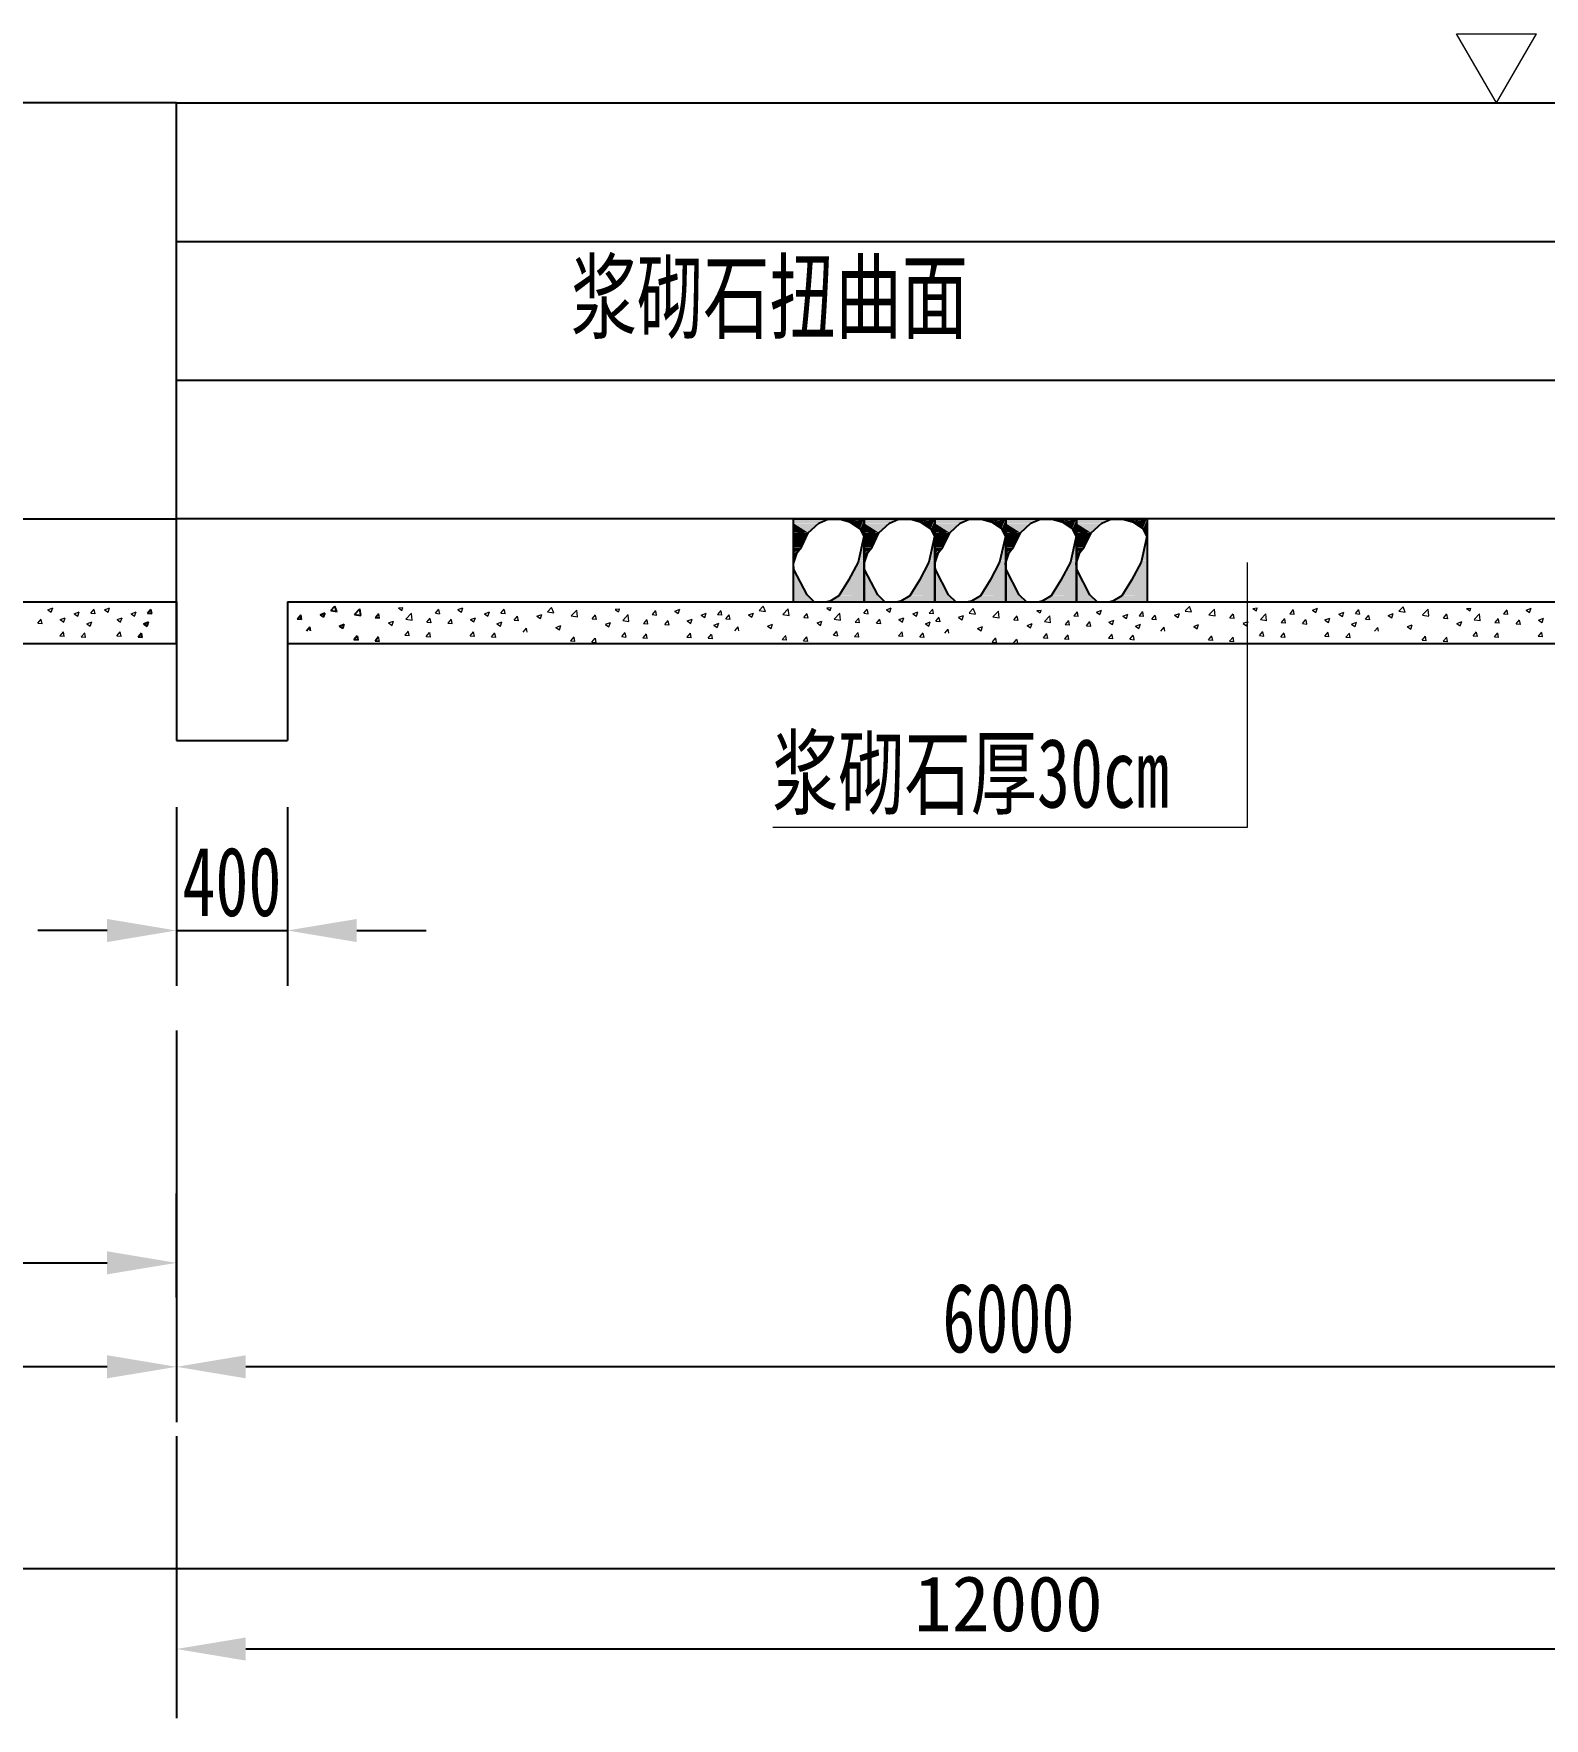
# Model space of a CAD drawing. Header units: millimetres. Extents: x 88 to 508, y 77 to 374.
# Drawn here: x 211.2 to 265.6, y 260.6 to 321.4 of the extents above; entities that cross this region are included whole.
import ezdxf

# ---------------------------------------------------------------- set-up
doc = ezdxf.new("R2010")
doc.units = ezdxf.units.MM
doc.header["$LTSCALE"] = 35
doc.header["$PDMODE"] = 2
doc.header["$PDSIZE"] = 5
for name, color, linetype in [('SG001轮廓', 2, 'Continuous'), ('SG002辅助', 7, 'Continuous'), ('SG004标注', 9, 'Continuous'), ('SG006填充', 4, 'Continuous')]:
    doc.layers.add(name, color=color, linetype=linetype)
doc.styles.add('GB', font='SIMFANG.TTF', dxfattribs={"width": 0.7})
doc.styles.get("Standard").update_dxf_attribs({"font": 'SIMFANG.TTF'})
doc.dimstyles.new('200', dxfattribs={"dimscale": 0, "dimtxt": 3, "dimasz": 2, "dimexe": 2, "dimexo": 0, "dimgap": 1, "dimtad": 1, "dimdec": 0, "dimlfac": 200, "dimdsep": 46, "dimtxsty": 'GB', "dimblk1": 'ARCHTICK', "dimblk2": 'ARCHTICK', "dimsah": 1, "dimcen": 2.5, "dimdle": 1.5, "dimclrd": 3, "dimclre": 3, "dimclrt": 7, "dimadec": 0, "dimazin": 0, "dimtfac": 1, "dimtdec": 4, "dimtmove": 1, "dimatfit": 3, "dimldrblk": 'ARCHTICK', "dimfxl": 1, "dimtolj": 1, "dimtzin": 0, "dimarcsym": 0})
doc.dimstyles.new('标注', dxfattribs={"dimtxt": 2, "dimasz": 2.5, "dimexe": 2.5, "dimexo": 2.5, "dimtad": 1, "dimdec": 0, "dimlfac": 200, "dimtxsty": 'Standard', "dimcen": 2.5, "dimclrd": 256, "dimclre": 256, "dimclrt": 256, "dimadec": 0, "dimazin": 0, "dimtfac": 1, "dimtdec": 0, "dimtmove": 0, "dimatfit": 3, "dimfxl": 1, "dimlwd": -1, "dimlwe": -1, "dimarcsym": 0})

# ---------------------------------------------------------------- blocks, each defined once
blk = doc.blocks.new('*D17')
at = {"layer": 'Defpoints', "color": 0, "transparency": 16777216}
for p in [(216.32, 285.434), (276.32, 285.434), (216.32, 273.298)]:
    blk.add_point(p, dxfattribs=at)
at = {"layer": 'SG002辅助', "color": 9, "lineweight": -2, "transparency": 16777216}
for p, q in [((216.32, 285.434), (216.32, 271.298)), ((276.32, 285.434), (276.32, 271.298)), ((273.82, 273.298), (218.82, 273.298))]:
    blk.add_line(p, q, dxfattribs=at)
at = {"layer": 'SG002辅助', "color": 9, "transparency": 16777216}
for points in [[(218.82, 273.715), (218.82, 272.882), (216.32, 273.298)], [(273.82, 273.715), (273.82, 272.882), (276.32, 273.298)]]:
    blk.add_solid(points, dxfattribs=at)
at = {"layer": 'SG002辅助', "color": 3, "lineweight": 13, "transparency": 16777216, "insert": (246.32, 275.048), "char_height": 2.5, "attachment_point": 5, "style": 'GB'}
blk.add_mtext('\\A1;6000', dxfattribs=at)
blk = doc.blocks.new('_ARCHTICK')
at = {"color": 0, "linetype": 'ByBlock', "const_width": 0.15}
blk.add_lwpolyline([(-0.5, -0.5), (0.5, 0.5)], dxfattribs=at)
blk = doc.blocks.new('*D44')
at = {"layer": 'Defpoints', "color": 0, "transparency": 16777216}
for p in [(176.32, 285.434), (216.32, 285.434), (176.32, 273.298)]:
    blk.add_point(p, dxfattribs=at)
at = {"layer": 'SG002辅助', "color": 9, "lineweight": -2, "transparency": 16777216}
for p, q in [((176.32, 285.434), (176.32, 271.298)), ((216.32, 285.434), (216.32, 271.298)), ((213.82, 273.298), (178.82, 273.298))]:
    blk.add_line(p, q, dxfattribs=at)
at = {"layer": 'SG002辅助', "color": 9, "transparency": 16777216}
for points in [[(178.82, 273.715), (178.82, 272.882), (176.32, 273.298)], [(213.82, 273.715), (213.82, 272.882), (216.32, 273.298)]]:
    blk.add_solid(points, dxfattribs=at)
at = {"layer": 'SG002辅助', "color": 3, "lineweight": 13, "transparency": 16777216, "insert": (196.32, 275.048), "char_height": 2.5, "attachment_point": 5, "style": 'GB'}
blk.add_mtext('\\A1;4000', dxfattribs=at)
blk = doc.blocks.new('*D45')
at = {"layer": 'Defpoints', "color": 0, "transparency": 16777216}
for p in [(176.32, 285.434), (456.32, 285.434), (456.32, 266.023)]:
    blk.add_point(p, dxfattribs=at)
at = {"layer": 'SG002辅助', "color": 9, "lineweight": -2, "transparency": 16777216}
for p, q in [((176.32, 285.434), (176.32, 264.023)), ((456.32, 285.434), (456.32, 264.023)), ((178.82, 266.023), (453.82, 266.023))]:
    blk.add_line(p, q, dxfattribs=at)
at = {"layer": 'SG002辅助', "color": 9, "transparency": 16777216}
for points in [[(178.82, 266.44), (178.82, 265.607), (176.32, 266.023)], [(453.82, 266.44), (453.82, 265.607), (456.32, 266.023)]]:
    blk.add_solid(points, dxfattribs=at)
at = {"layer": 'SG002辅助', "color": 3, "lineweight": 13, "transparency": 16777216, "insert": (316.32, 267.773), "char_height": 2.5, "attachment_point": 5, "style": 'GB'}
blk.add_mtext('\\A1;28000', dxfattribs=at)
blk = doc.blocks.new('*D58')
at = {"layer": 'Defpoints', "color": 0, "transparency": 16777216}
for p in [(216.32, 293.484), (220.32, 293.484), (220.32, 289.037)]:
    blk.add_point(p, dxfattribs=at)
at = {"layer": 'SG002辅助', "color": 9, "lineweight": -2, "transparency": 16777216}
for p, q in [((216.32, 293.484), (216.32, 287.037)), ((220.32, 293.484), (220.32, 287.037)), ((213.82, 289.037), (211.32, 289.037)), ((216.32, 289.037), (220.32, 289.037)), ((222.82, 289.037), (225.32, 289.037))]:
    blk.add_line(p, q, dxfattribs=at)
at = {"layer": 'SG002辅助', "color": 9, "transparency": 16777216}
for points in [[(213.82, 289.453), (213.82, 288.62), (216.32, 289.037)], [(222.82, 289.453), (222.82, 288.62), (220.32, 289.037)]]:
    blk.add_solid(points, dxfattribs=at)
at = {"layer": 'SG002辅助', "color": 3, "lineweight": 13, "transparency": 16777216, "insert": (218.32, 290.787), "char_height": 2.5, "attachment_point": 5, "style": 'GB'}
blk.add_mtext('\\A1;400', dxfattribs=at)
blk = doc.blocks.new('st1')
at = {"color": 12}
for points in [[(5.05, -20.01), (3.24, -18.29), (0.08, -12.16), (-0.05, -10.76), (0.84, -8.09), (1.86, -6.81), (3.52, -3.37), (6.07, -1.08), (8.24, -0.06), (11.17, -0.06), (13.46, -0.7), (15.99, -2.39), (16.91, -4.25), (15.53, -10.43), (13.23, -14.78), (10.91, -18.53), (8.75, -19.81), (7.6, -20.01)], [(-0.02, -20.01), (-0.02, -0.01), (16.98, -0.01), (16.98, -20.01)]]:
    blk.add_lwpolyline(points, close=True, dxfattribs=at)
for points in [[(0, -1.04), (6.19, -1.04), (0, 0), (8.27, 0)], [(0, 0), (8.27, 0), (11.28, 0), (13.36, 0)], [(11.28, 0), (13.36, 0), (11.28, 0), (13.36, -0.55)], [(13.6, 0), (16.42, 0), (14.34, -0.67)], [(16.91, -0.06), (16.91, -0.06), (13.67, 0)], [(13.67, 0), (13.67, 0), (13.97, -0.43)], [(1.78, -6.8), (3.49, -3.31), (-0.06, -6.8), (0, -3.25)], [(3.49, -3.25), (6.07, -1.1), (0, -1.1)], [(0, -1.1), (0, -1.1), (0.06, -3.18)], [(3.49, -3.31), (0, -1.1), (0, -3.18)], [(13.36, -0.61), (13.67, -0.73), (13.42, -0.06), (13.67, -0.06)], [(13.42, -0.06), (13.67, -0.06), (13.73, -0.8), (15.99, -2.33)], [(13.73, -0.8), (15.99, -2.33), (16.91, -0.06)], [(14.34, -0.67), (14.34, -0.67), (15.14, -0.49), (16.79, -0.18)], [(15.14, -0.49), (16.79, -0.18), (16.18, -0.06)], [(16.06, -2.33), (16.98, -0.12), (15.99, -2.39), (16.98, -4.23)], [(-0.06, -8.21), (-0.06, -8.21), (-0.06, -6.86), (1.72, -6.86)], [(-0.06, -6.86), (1.72, -6.86), (0.86, -8.15)], [(0.06, -8.21), (0.06, -8.21), (0.31, -7.84), (0.74, -8.08)], [(0.31, -7.84), (0.74, -8.08), (0.74, -7.9), (0.61, -7.84)], [(16.91, -4.29), (15.57, -10.1), (16.91, -4.29), (16.91, -10.1)], [(0, -10.47), (0.8, -8.21), (-0.06, -8.21)], [(3.25, -18.37), (0, -12), (0, -18.37)], [(0.86, -8.15), (0.86, -8.15), (0.06, -8.21)], [(15.5, -10.17), (10.91, -18.49), (16.98, -10.1), (16.98, -18.56)], [(0, -18.37), (3.31, -18.43), (0, -19.96), (5.09, -20.03)], [(7.91, -20.03), (16.98, -20.01), (8.46, -19.84), (17.04, -19.72)], [(8.7, -19.84), (16.98, -19.78), (8.58, -19.84), (16.91, -19.78)], [(10.91, -18.56), (16.91, -18.56), (8.7, -19.84), (16.98, -19.78)]]:
    blk.add_solid(points, dxfattribs=at)
blk = doc.blocks.new('*D68')
at = {"transparency": 16777216}
for p, q in [((216.32, 270.798), (216.32, 260.618)), ((276.32, 270.798), (276.32, 260.618)), ((218.82, 263.118), (273.82, 263.118))]:
    blk.add_line(p, q, dxfattribs=at)
for points in [[(218.82, 263.534), (218.82, 262.701), (216.32, 263.118)], [(273.82, 263.534), (273.82, 262.701), (276.32, 263.118)]]:
    blk.add_solid(points, dxfattribs=at)
at = {"layer": 'Defpoints', "color": 0, "transparency": 16777216}
for p in [(216.32, 273.298), (276.32, 273.298), (276.32, 263.118)]:
    blk.add_point(p, dxfattribs=at)
at = {"transparency": 16777216, "insert": (246.32, 264.743), "char_height": 2, "attachment_point": 5}
blk.add_mtext('12000', dxfattribs=at)
blk = doc.blocks.new('*D69')
at = {"transparency": 16777216}
for p, q in [((176.32, 275.798), (176.32, 279.548)), ((216.32, 275.798), (216.32, 279.548)), ((178.82, 277.048), (213.82, 277.048))]:
    blk.add_line(p, q, dxfattribs=at)
for points in [[(178.82, 277.465), (178.82, 276.632), (176.32, 277.048)], [(213.82, 277.465), (213.82, 276.632), (216.32, 277.048)]]:
    blk.add_solid(points, dxfattribs=at)
at = {"layer": 'Defpoints', "color": 0, "transparency": 16777216}
for p in [(216.32, 277.048), (176.32, 273.298), (216.32, 273.298)]:
    blk.add_point(p, dxfattribs=at)
at = {"transparency": 16777216, "insert": (196.32, 278.673), "char_height": 2, "attachment_point": 5}
blk.add_mtext('8000', dxfattribs=at)

msp = doc.modelspace()

# ---------------------------------------------------------------- linework, layer by layer
at = {"layer": 'SG001轮廓', "color": 2}
for p, q in [((216.3205, 318.8889), (176.452, 318.8889)), ((216.3205, 318.8889), (276.3205, 318.8889)), ((216.3205, 299.3889), (216.3205, 318.8889)), ((176.424, 303.8889), (216.3205, 303.8889)), ((276.3205, 303.8889), (216.3205, 303.8889)), ((180.452, 300.8889), (216.3205, 300.8889)), ((216.3205, 300.8889), (216.3205, 295.8889)), ((220.3205, 300.8889), (276.3205, 300.8889)), ((220.3205, 300.8889), (220.3205, 295.8889)), ((215.276, 300.4803), (215.4278, 300.467)), ((215.2788, 300.4808), (215.4013, 300.6267)), ((215.4318, 300.4571), (215.4025, 300.6163)), ((220.6787, 300.2841), (220.8306, 300.2708)), ((220.6816, 300.2845), (220.804, 300.4305)), ((220.788, 300.2914), (220.788, 300.2914)), ((220.8346, 300.2608), (220.8052, 300.4201)), ((221.4988, 300.4214), (221.6252, 300.3362)), ((221.4991, 300.4226), (221.677, 300.4909)), ((221.6258, 300.3368), (221.6773, 300.4903)), ((221.8825, 300.5802), (222.0324, 300.7365)), ((221.8841, 300.5758), (222.11, 300.5408)), ((222.1088, 300.5436), (222.0324, 300.7365)), ((222.7372, 300.4389), (222.935, 300.6451)), ((222.7388, 300.4345), (222.9647, 300.3994)), ((222.9635, 300.4023), (222.9355, 300.6435)), ((223.4914, 300.3278), (223.6432, 300.3145)), ((223.4942, 300.3282), (223.6167, 300.4742)), ((214.9339, 299.6286), (215.0857, 299.6153)), ((214.9367, 299.6291), (215.0592, 299.775)), ((215.0897, 299.6054), (215.0604, 299.7647)), ((215.1361, 300.102), (215.2625, 300.0168)), ((215.1364, 300.1033), (215.3142, 300.1715)), ((215.263, 300.0174), (215.3145, 300.1709)), ((221.0089, 299.8501), (221.1262, 299.9899)), ((221.1512, 299.8501), (221.1262, 299.9899)), ((222.1878, 300.0169), (222.3141, 299.9317)), ((222.1881, 300.0181), (222.3659, 300.0864)), ((222.3147, 299.9323), (222.3662, 300.0858)), ((222.7195, 299.5326), (222.842, 299.6786)), ((222.8725, 299.509), (222.8432, 299.6682)), ((223.4839, 299.4912), (223.6064, 299.6371)), ((180.452, 299.3889), (216.3205, 299.3889)), ((220.3205, 299.3889), (276.3205, 299.3889)), ((222.7167, 299.5322), (222.8685, 299.5189)), ((223.4811, 299.4907), (223.6329, 299.4774)), ((216.3205, 295.8889), (220.3205, 295.8889))]:
    msp.add_line(p, q, dxfattribs=at)
at = {"layer": 'SG002辅助', "color": 4}
for p, q in [((216.3205, 313.8889), (276.3205, 313.8889)), ((216.3205, 308.8889), (276.3205, 308.8889))]:
    msp.add_line(p, q, dxfattribs=at)
at = {"layer": 'SG002辅助', "color": 4, "lineweight": 13}
for p, q in [((254.9361, 302.3076), (254.9361, 292.7553)), ((254.9361, 292.7553), (237.8206, 292.7553))]:
    msp.add_line(p, q, dxfattribs=at)
at = {"layer": 'SG004标注', "color": 4, "lineweight": 0}
for p, q in [((263.9217, 318.8889), (262.4784, 321.3887)), ((262.4784, 321.3887), (265.365, 321.3887)), ((263.9217, 318.8889), (265.365, 321.3887))]:
    msp.add_line(p, q, dxfattribs=at)
at = {"layer": 'SG006填充', "lineweight": 0}
for p, q in [((211.3241, 300.1205), (211.4466, 300.2664)), ((211.4772, 300.0968), (211.4478, 300.2561)), ((211.6805, 300.6095), (211.8068, 300.5243)), ((211.6808, 300.6108), (211.8586, 300.679)), ((211.8074, 300.5249), (211.8589, 300.6784)), ((212.1324, 300.2508), (212.2588, 300.1656)), ((212.1327, 300.252), (212.3105, 300.3203)), ((212.2593, 300.1662), (212.3108, 300.3197)), ((212.6357, 300.4607), (212.762, 300.3755)), ((212.6359, 300.462), (212.8138, 300.5302)), ((212.7626, 300.3761), (212.8141, 300.5296)), ((213.2275, 300.4803), (213.3793, 300.467)), ((213.2303, 300.4808), (213.3527, 300.6267)), ((213.3833, 300.4571), (213.3539, 300.6163)), ((213.729, 300.6095), (213.8554, 300.5243)), ((213.7293, 300.6108), (213.9071, 300.679)), ((213.8559, 300.5249), (213.9074, 300.6784)), ((214.1809, 300.2508), (214.3073, 300.1656)), ((214.1812, 300.252), (214.359, 300.3203)), ((214.3079, 300.1662), (214.3594, 300.3197)), ((214.6842, 300.4607), (214.8105, 300.3755)), ((214.6844, 300.462), (214.8623, 300.5302)), ((214.8111, 300.3761), (214.8626, 300.5296)), ((223.6472, 300.3045), (223.6179, 300.4638)), ((224.322, 300.6713), (224.4483, 300.5861)), ((224.3222, 300.6725), (224.482, 300.6853)), ((224.4489, 300.5867), (224.482, 300.6853)), ((224.5933, 300.2735), (224.7911, 300.4797)), ((224.5949, 300.269), (224.8208, 300.234)), ((224.8196, 300.2368), (224.7916, 300.478)), ((225.3503, 300.1628), (225.4728, 300.3087)), ((225.5033, 300.1391), (225.474, 300.2983)), ((225.66, 300.4796), (225.8118, 300.4663)), ((225.6628, 300.48), (225.7852, 300.626)), ((225.8158, 300.4564), (225.7864, 300.6156)), ((226.1147, 300.1213), (226.2371, 300.2672)), ((226.2677, 300.0977), (226.2383, 300.2569)), ((226.471, 300.6104), (226.5974, 300.5251)), ((226.4713, 300.6116), (226.6491, 300.6799)), ((226.598, 300.5258), (226.6495, 300.6792)), ((226.923, 300.2516), (227.0493, 300.1664)), ((226.9232, 300.2529), (227.1011, 300.3211)), ((227.0499, 300.167), (227.1014, 300.3205)), ((227.4262, 300.4616), (227.5526, 300.3763)), ((227.4265, 300.4628), (227.6043, 300.5311)), ((227.5531, 300.377), (227.6046, 300.5305)), ((228.018, 300.4811), (228.1699, 300.4678)), ((228.0208, 300.4816), (228.1433, 300.6275)), ((228.1739, 300.4579), (228.1445, 300.6171)), ((228.4969, 300.2352), (228.6487, 300.2219)), ((228.4997, 300.2357), (228.6221, 300.3816)), ((228.6061, 300.2425), (228.6061, 300.2425)), ((228.6527, 300.212), (228.6233, 300.3712)), ((229.317, 300.3725), (229.4433, 300.2873)), ((229.3172, 300.3737), (229.4951, 300.442)), ((229.4439, 300.2879), (229.4954, 300.4414)), ((229.7006, 300.5313), (229.8505, 300.6876)), ((229.7022, 300.5269), (229.9281, 300.4919)), ((229.9269, 300.4947), (229.8505, 300.6876)), ((230.5553, 300.39), (230.7531, 300.5962)), ((230.5569, 300.3856), (230.7828, 300.3505)), ((230.7816, 300.3534), (230.7536, 300.5946)), ((231.3095, 300.2789), (231.4613, 300.2656)), ((231.3123, 300.2793), (231.4348, 300.4253)), ((231.4653, 300.2557), (231.436, 300.4149)), ((232.1401, 300.6224), (232.2664, 300.5372)), ((232.1403, 300.6237), (232.3001, 300.6365)), ((232.267, 300.5378), (232.3001, 300.6365)), ((232.4114, 300.2246), (232.6092, 300.4308)), ((232.413, 300.2201), (232.6389, 300.1851)), ((232.6377, 300.1879), (232.6097, 300.4292)), ((233.1684, 300.1139), (233.2909, 300.2598)), ((233.3214, 300.0902), (233.2921, 300.2494)), ((233.4781, 300.4307), (233.6299, 300.4174)), ((233.4809, 300.4311), (233.6033, 300.5771)), ((233.6339, 300.4075), (233.6045, 300.5667)), ((233.9328, 300.0724), (234.0553, 300.2183)), ((234.2892, 300.5615), (234.4155, 300.4762)), ((234.2894, 300.5627), (234.4673, 300.631)), ((234.4161, 300.4769), (234.4676, 300.6304)), ((234.7413, 300.204), (234.9192, 300.2722)), ((234.868, 300.1181), (234.9195, 300.2716)), ((235.2443, 300.4127), (235.3707, 300.3275)), ((235.2446, 300.4139), (235.4224, 300.4822)), ((235.3712, 300.3281), (235.4228, 300.4816)), ((235.8362, 300.4322), (235.988, 300.4189)), ((235.839, 300.4327), (235.9614, 300.5786)), ((235.992, 300.409), (235.9626, 300.5682)), ((236.1273, 300.2834), (236.2791, 300.2702)), ((236.1301, 300.2839), (236.2525, 300.4298)), ((236.2365, 300.2908), (236.2365, 300.2908)), ((236.2831, 300.2602), (236.2537, 300.4194)), ((236.9474, 300.4208), (237.0737, 300.3355)), ((236.9476, 300.422), (237.1255, 300.4903)), ((237.0743, 300.3362), (237.1258, 300.4897)), ((237.331, 300.5796), (237.4809, 300.7358)), ((237.3326, 300.5751), (237.5585, 300.5401)), ((237.5573, 300.5429), (237.4809, 300.7358)), ((238.1857, 300.4383), (238.3835, 300.6445)), ((238.1873, 300.4338), (238.4132, 300.3988)), ((238.412, 300.4016), (238.384, 300.6428)), ((238.9399, 300.3271), (239.0918, 300.3138)), ((238.9427, 300.3276), (239.0652, 300.4735)), ((239.0957, 300.3039), (239.0664, 300.4631)), ((239.7705, 300.6707), (239.8968, 300.5854)), ((239.7707, 300.6719), (239.9305, 300.6847)), ((239.8974, 300.5861), (239.9305, 300.6847)), ((240.0418, 300.2728), (240.2396, 300.479)), ((240.0434, 300.2684), (240.2693, 300.2333)), ((240.2681, 300.2362), (240.2401, 300.4774)), ((240.7988, 300.1621), (240.9213, 300.3081)), ((240.9518, 300.1385), (240.9225, 300.2977)), ((241.1085, 300.4789), (241.2603, 300.4656)), ((241.1113, 300.4794), (241.2337, 300.6253)), ((241.2643, 300.4557), (241.2349, 300.6149)), ((241.5632, 300.1207), (241.6857, 300.2666)), ((241.7162, 300.097), (241.6869, 300.2562)), ((241.9196, 300.6097), (242.0459, 300.5245)), ((241.9198, 300.6109), (242.0977, 300.6792)), ((242.0465, 300.5251), (242.098, 300.6786)), ((242.3715, 300.251), (242.4978, 300.1658)), ((242.3717, 300.2522), (242.5496, 300.3205)), ((242.4984, 300.1664), (242.5499, 300.3199)), ((242.8747, 300.4609), (243.0011, 300.3757)), ((242.875, 300.4621), (243.0528, 300.5304)), ((243.0017, 300.3763), (243.0532, 300.5298)), ((243.4666, 300.4805), (243.6184, 300.4672)), ((243.4694, 300.4809), (243.5918, 300.6269)), ((243.6224, 300.4573), (243.593, 300.6165)), ((243.7052, 300.1969), (243.8277, 300.3428)), ((243.8582, 300.1732), (243.8288, 300.3324)), ((244.5225, 300.3337), (244.6488, 300.2485)), ((244.5228, 300.3349), (244.7006, 300.4032)), ((244.6494, 300.2491), (244.7009, 300.4026)), ((244.9062, 300.4925), (245.0561, 300.6488)), ((244.9077, 300.4881), (245.1336, 300.4531)), ((245.1325, 300.4559), (245.0561, 300.6488)), ((245.7609, 300.3512), (245.9587, 300.5574)), ((245.7624, 300.3468), (245.9883, 300.3117)), ((245.9872, 300.3146), (245.9591, 300.5558)), ((246.5151, 300.2401), (246.6669, 300.2268)), ((246.5179, 300.2405), (246.6403, 300.3865)), ((246.6709, 300.2169), (246.6415, 300.3761)), ((247.3456, 300.5836), (247.472, 300.4984)), ((247.3459, 300.5849), (247.5056, 300.5977)), ((247.4725, 300.499), (247.5056, 300.5977)), ((247.6169, 300.1858), (247.8148, 300.392)), ((247.8433, 300.1491), (247.8152, 300.3904)), ((248.374, 300.0751), (248.4964, 300.221)), ((248.527, 300.0514), (248.4976, 300.2106)), ((248.6836, 300.3919), (248.8355, 300.3786)), ((248.6864, 300.3923), (248.8089, 300.5383)), ((248.8395, 300.3687), (248.8101, 300.5279)), ((249.4947, 300.5227), (249.621, 300.4374)), ((249.495, 300.5239), (249.6728, 300.5922)), ((249.6216, 300.4381), (249.6731, 300.5916)), ((249.9469, 300.1652), (250.1247, 300.2334)), ((250.0736, 300.0793), (250.1251, 300.2328)), ((250.4499, 300.3739), (250.5762, 300.2887)), ((250.4501, 300.3751), (250.628, 300.4434)), ((250.5768, 300.2893), (250.6283, 300.4428)), ((251.0417, 300.3934), (251.1935, 300.3801)), ((251.0445, 300.3939), (251.167, 300.5398)), ((251.1975, 300.3702), (251.1682, 300.5294)), ((251.4929, 300.2703), (251.6448, 300.2571)), ((251.4958, 300.2708), (251.6182, 300.4167)), ((251.6022, 300.2777), (251.6022, 300.2777)), ((251.6487, 300.2471), (251.6194, 300.4063)), ((252.313, 300.4077), (252.4394, 300.3224)), ((252.3133, 300.4089), (252.4911, 300.4772)), ((252.44, 300.3231), (252.4915, 300.4766)), ((252.6967, 300.5665), (252.8466, 300.7227)), ((252.6983, 300.5621), (252.9242, 300.527)), ((252.923, 300.5298), (252.8466, 300.7227)), ((253.5514, 300.4252), (253.7492, 300.6314)), ((253.553, 300.4207), (253.7789, 300.3857)), ((253.7777, 300.3885), (253.7497, 300.6297)), ((254.3056, 300.314), (254.4574, 300.3008)), ((254.3084, 300.3145), (254.4309, 300.4604)), ((254.4614, 300.2908), (254.4321, 300.45)), ((255.1361, 300.6576), (255.2625, 300.5723)), ((255.1364, 300.6588), (255.2962, 300.6716)), ((255.2631, 300.573), (255.2962, 300.6716)), ((255.4075, 300.2597), (255.6053, 300.4659)), ((255.4091, 300.2553), (255.635, 300.2203)), ((255.6338, 300.2231), (255.6057, 300.4643)), ((256.1645, 300.1491), (256.287, 300.295)), ((256.3175, 300.1254), (256.2881, 300.2846)), ((256.4742, 300.4658), (256.626, 300.4525)), ((256.477, 300.4663), (256.5994, 300.6122)), ((256.63, 300.4426), (256.6006, 300.6019)), ((256.9289, 300.1076), (257.0513, 300.2535)), ((257.0819, 300.0839), (257.0525, 300.2431)), ((257.2852, 300.5966), (257.4116, 300.5114)), ((257.2855, 300.5978), (257.4633, 300.6661)), ((257.4122, 300.512), (257.4637, 300.6655)), ((257.7372, 300.2379), (257.8635, 300.1527)), ((257.7374, 300.2391), (257.9153, 300.3074)), ((257.8641, 300.1533), (257.9156, 300.3068)), ((258.2404, 300.4478), (258.3668, 300.3626)), ((258.2407, 300.4491), (258.4185, 300.5173)), ((258.3673, 300.3632), (258.4188, 300.5167)), ((258.8322, 300.4674), (258.9841, 300.4541)), ((258.835, 300.4678), (258.9575, 300.6138)), ((258.9881, 300.4442), (258.9587, 300.6034)), ((259.1974, 300.265), (259.3492, 300.2517)), ((259.2002, 300.2655), (259.3227, 300.4114)), ((259.3067, 300.2724), (259.3067, 300.2724)), ((259.3532, 300.2418), (259.3238, 300.401)), ((260.0175, 300.4024), (260.1438, 300.3171)), ((260.0178, 300.4036), (260.1956, 300.4718)), ((260.1444, 300.3178), (260.1959, 300.4712)), ((260.4012, 300.5612), (260.5511, 300.7174)), ((260.4027, 300.5567), (260.6286, 300.5217)), ((260.6275, 300.5245), (260.5511, 300.7174)), ((261.2559, 300.4199), (261.4537, 300.626)), ((261.2574, 300.4154), (261.4833, 300.3804)), ((261.4822, 300.3832), (261.4541, 300.6244)), ((262.0101, 300.3087), (262.1619, 300.2954)), ((262.0129, 300.3092), (262.1353, 300.4551)), ((262.1659, 300.2855), (262.1365, 300.4447)), ((262.8406, 300.6523), (262.967, 300.567)), ((262.8409, 300.6535), (263.0006, 300.6663)), ((262.9675, 300.5677), (263.0006, 300.6663)), ((263.1119, 300.2544), (263.3098, 300.4606)), ((263.1135, 300.25), (263.3394, 300.2149)), ((263.3383, 300.2178), (263.3102, 300.459)), ((263.869, 300.1437), (263.9914, 300.2897)), ((264.022, 300.1201), (263.9926, 300.2793)), ((264.1786, 300.4605), (264.3305, 300.4472)), ((264.1814, 300.461), (264.3039, 300.6069)), ((264.3345, 300.4373), (264.3051, 300.5965)), ((264.6334, 300.1022), (264.7558, 300.2482)), ((264.7864, 300.0786), (264.757, 300.2378)), ((264.9897, 300.5913), (265.1161, 300.5061)), ((264.99, 300.5925), (265.1678, 300.6608)), ((265.1166, 300.5067), (265.1681, 300.6602)), ((265.4416, 300.2326), (265.568, 300.1474)), ((265.4419, 300.2338), (265.6197, 300.3021)), ((265.5686, 300.148), (265.6201, 300.3015)), ((211.3213, 300.12), (211.4732, 300.1067)), ((212.121, 299.6701), (212.2728, 299.6568)), ((212.1238, 299.6706), (212.2463, 299.8165)), ((212.2768, 299.6469), (212.2474, 299.8061)), ((212.8854, 299.6286), (213.0372, 299.6153)), ((212.8882, 299.6291), (213.0106, 299.775)), ((213.0412, 299.6054), (213.0118, 299.7647)), ((213.0876, 300.102), (213.2139, 300.0168)), ((213.0878, 300.1033), (213.2657, 300.1715)), ((213.2145, 300.0174), (213.266, 300.1709)), ((214.1695, 299.6701), (214.3213, 299.6568)), ((214.1723, 299.6706), (214.2948, 299.8165)), ((214.3253, 299.6469), (214.296, 299.8061)), ((223.6369, 299.4675), (223.6076, 299.6267)), ((223.9708, 300.1307), (224.0971, 300.0455)), ((223.9711, 300.1319), (224.1489, 300.2002)), ((224.0977, 300.0461), (224.1492, 300.1996)), ((224.5608, 299.6869), (224.7126, 299.6736)), ((224.5636, 299.6874), (224.6861, 299.8333)), ((224.7166, 299.6637), (224.6872, 299.8229)), ((225.3252, 299.6454), (225.477, 299.6321)), ((225.328, 299.6459), (225.4504, 299.7918)), ((225.3475, 300.1623), (225.4993, 300.1491)), ((225.481, 299.6222), (225.4516, 299.7814)), ((226.1119, 300.1208), (226.2637, 300.1076)), ((226.9115, 299.6709), (227.0634, 299.6576)), ((226.9144, 299.6714), (227.0368, 299.8173)), ((227.0674, 299.6477), (227.038, 299.8069)), ((227.6759, 299.6294), (227.8277, 299.6162)), ((227.6787, 299.6299), (227.8012, 299.7758)), ((227.8317, 299.6063), (227.8024, 299.7655)), ((227.8781, 300.1028), (228.0045, 300.0176)), ((227.8784, 300.1041), (228.0562, 300.1723)), ((228.0051, 300.0182), (228.0566, 300.1717)), ((228.827, 299.8013), (228.9443, 299.9411)), ((228.9693, 299.8013), (228.9443, 299.9411)), ((230.0059, 299.968), (230.1322, 299.8828)), ((230.0062, 299.9692), (230.184, 300.0375)), ((230.1328, 299.8834), (230.1843, 300.0369)), ((230.5377, 299.4838), (230.6601, 299.6297)), ((230.6907, 299.4601), (230.6613, 299.6193)), ((231.7889, 300.0818), (231.9152, 299.9966)), ((231.7892, 300.0831), (231.967, 300.1513)), ((231.9158, 299.9972), (231.9673, 300.1507)), ((232.3789, 299.638), (232.5307, 299.6247)), ((232.3817, 299.6385), (232.5042, 299.7844)), ((232.5347, 299.6148), (232.5053, 299.774)), ((233.1461, 299.597), (233.2685, 299.7429)), ((233.1656, 300.1134), (233.3174, 300.1002)), ((233.2991, 299.5733), (233.2697, 299.7326)), ((233.93, 300.072), (234.0818, 300.0587)), ((234.0858, 300.0488), (234.0565, 300.208)), ((234.7296, 299.622), (234.8815, 299.6088)), ((234.7325, 299.6225), (234.8549, 299.7684)), ((234.7411, 300.2027), (234.8674, 300.1175)), ((234.8855, 299.5988), (234.8561, 299.758)), ((235.4968, 299.581), (235.6193, 299.7269)), ((235.6499, 299.5574), (235.6205, 299.7166)), ((235.6962, 300.054), (235.8226, 299.9687)), ((235.6965, 300.0552), (235.8743, 300.1235)), ((235.8232, 299.9694), (235.8747, 300.1228)), ((236.4574, 299.8495), (236.5747, 299.9893)), ((236.5997, 299.8495), (236.5747, 299.9893)), ((237.6363, 300.0162), (237.7626, 299.931)), ((237.6366, 300.0175), (237.8144, 300.0857)), ((237.7632, 299.9316), (237.8147, 300.0851)), ((238.1681, 299.532), (238.2905, 299.6779)), ((238.3211, 299.5083), (238.2917, 299.6675)), ((238.9324, 299.4905), (239.0549, 299.6364)), ((239.0855, 299.4669), (239.0561, 299.6261)), ((239.4193, 300.1301), (239.5456, 300.0448)), ((239.4196, 300.1313), (239.5974, 300.1996)), ((239.5462, 300.0455), (239.5977, 300.199)), ((240.0093, 299.6863), (240.1611, 299.673)), ((240.0121, 299.6867), (240.1346, 299.8326)), ((240.1651, 299.663), (240.1358, 299.8222)), ((240.7737, 299.6448), (240.9255, 299.6315)), ((240.7765, 299.6452), (240.8989, 299.7912)), ((240.796, 300.1617), (240.9478, 300.1484)), ((240.9295, 299.6216), (240.9001, 299.7808)), ((241.5604, 300.1202), (241.7122, 300.1069)), ((242.3601, 299.6703), (242.5119, 299.657)), ((242.3629, 299.6707), (242.4853, 299.8167)), ((242.5159, 299.6471), (242.4865, 299.8063)), ((243.1244, 299.6288), (243.2763, 299.6155)), ((243.1272, 299.6293), (243.2497, 299.7752)), ((243.2803, 299.6056), (243.2509, 299.7648)), ((243.3267, 300.1022), (243.453, 300.017)), ((243.3269, 300.1034), (243.5048, 300.1717)), ((243.4536, 300.0176), (243.5051, 300.1711)), ((243.7024, 300.1964), (243.8542, 300.1831)), ((243.8117, 300.2037), (243.8117, 300.2037)), ((244.0326, 299.7625), (244.1499, 299.9023)), ((244.1749, 299.7625), (244.1499, 299.9023)), ((245.2114, 299.9292), (245.3378, 299.844)), ((245.2117, 299.9304), (245.3896, 299.9987)), ((245.3384, 299.8446), (245.3899, 299.9981)), ((246.9944, 300.043), (247.1208, 299.9578)), ((246.9947, 300.0443), (247.1726, 300.1125)), ((247.1214, 299.9584), (247.1729, 300.1119)), ((247.5873, 299.5997), (247.7097, 299.7456)), ((247.6185, 300.1813), (247.8444, 300.1463)), ((247.7403, 299.576), (247.7109, 299.7352)), ((248.3516, 299.5582), (248.4741, 299.7041)), ((248.3712, 300.0746), (248.523, 300.0614)), ((248.5047, 299.5345), (248.4753, 299.6938)), ((249.1356, 300.0332), (249.2874, 300.0199)), ((249.1383, 300.0336), (249.2608, 300.1795)), ((249.2914, 300.01), (249.262, 300.1692)), ((249.938, 299.5837), (250.0605, 299.7296)), ((249.9466, 300.1639), (250.073, 300.0787)), ((250.091, 299.56), (250.0616, 299.7192)), ((250.7024, 299.5422), (250.8248, 299.6881)), ((250.8554, 299.5186), (250.826, 299.6778)), ((250.9018, 300.0152), (251.0281, 299.9299)), ((250.9021, 300.0164), (251.0799, 300.0847)), ((251.0287, 299.9306), (251.0802, 300.084)), ((251.8231, 299.8364), (251.9404, 299.9762)), ((251.9654, 299.8364), (251.9404, 299.9762)), ((253.002, 300.0031), (253.1283, 299.9179)), ((253.0022, 300.0044), (253.1801, 300.0726)), ((253.1289, 299.9185), (253.1804, 300.072)), ((253.5337, 299.5189), (253.6562, 299.6648)), ((253.6867, 299.4952), (253.6574, 299.6544)), ((254.2981, 299.4774), (254.4206, 299.6233)), ((254.4511, 299.4538), (254.4218, 299.613)), ((254.785, 300.117), (254.9113, 300.0318)), ((254.7852, 300.1182), (254.9631, 300.1865)), ((254.9119, 300.0324), (254.9634, 300.1859)), ((255.375, 299.6732), (255.5268, 299.6599)), ((255.3778, 299.6736), (255.5002, 299.8196)), ((255.5308, 299.6499), (255.5014, 299.8092)), ((256.1394, 299.6317), (256.2912, 299.6184)), ((256.1422, 299.6321), (256.2646, 299.7781)), ((256.1617, 300.1486), (256.3135, 300.1353)), ((256.2952, 299.6085), (256.2658, 299.7677)), ((256.9261, 300.1071), (257.0779, 300.0938)), ((257.7257, 299.6572), (257.8776, 299.6439)), ((257.7285, 299.6576), (257.851, 299.8036)), ((257.8815, 299.634), (257.8522, 299.7932)), ((258.4901, 299.6157), (258.6419, 299.6024)), ((258.4929, 299.6162), (258.6154, 299.7621)), ((258.6459, 299.5925), (258.6166, 299.7517)), ((258.6923, 300.0891), (258.8187, 300.0039)), ((258.6926, 300.0903), (258.8704, 300.1586)), ((258.8193, 300.0045), (258.8708, 300.158)), ((259.5276, 299.8311), (259.6449, 299.9709)), ((259.6699, 299.8311), (259.6449, 299.9709)), ((260.7064, 299.9978), (260.8328, 299.9126)), ((260.7067, 299.9991), (260.8846, 300.0673)), ((260.8334, 299.9132), (260.8849, 300.0667)), ((261.2382, 299.5136), (261.3607, 299.6595)), ((261.3912, 299.4899), (261.3618, 299.6491)), ((262.0026, 299.4721), (262.125, 299.618)), ((262.1556, 299.4485), (262.1262, 299.6077)), ((262.4894, 300.1117), (262.6158, 300.0264)), ((262.4897, 300.1129), (262.6676, 300.1812)), ((262.6164, 300.0271), (262.6679, 300.1806)), ((263.0795, 299.6678), (263.2313, 299.6546)), ((263.0823, 299.6683), (263.2047, 299.8142)), ((263.2353, 299.6446), (263.2059, 299.8038)), ((263.8438, 299.6264), (263.9957, 299.6131)), ((263.8466, 299.6268), (263.9691, 299.7727)), ((263.8662, 300.1433), (264.018, 300.13)), ((263.9997, 299.6032), (263.9703, 299.7624)), ((264.6306, 300.1018), (264.7824, 300.0885)), ((265.4302, 299.6519), (265.582, 299.6386)), ((265.433, 299.6523), (265.5555, 299.7983)), ((265.586, 299.6287), (265.5566, 299.7879)), ((230.5348, 299.4833), (230.6867, 299.47)), ((231.2992, 299.4418), (231.451, 299.4285)), ((231.302, 299.4423), (231.4245, 299.5882)), ((231.455, 299.4186), (231.4257, 299.5778)), ((233.1433, 299.5965), (233.2951, 299.5832)), ((235.494, 299.5806), (235.6459, 299.5673)), ((238.1652, 299.5315), (238.3171, 299.5183)), ((238.9296, 299.4901), (239.0815, 299.4768)), ((245.7404, 299.4445), (245.8922, 299.4312)), ((245.7432, 299.445), (245.8657, 299.5909)), ((245.8962, 299.4213), (245.8668, 299.5805)), ((246.5048, 299.403), (246.6566, 299.3897)), ((246.5076, 299.4035), (246.63, 299.5494)), ((246.6606, 299.3798), (246.6312, 299.539)), ((247.5845, 299.5992), (247.7363, 299.5859)), ((248.3488, 299.5577), (248.5007, 299.5444)), ((249.9352, 299.5832), (250.087, 299.57)), ((250.6996, 299.5418), (250.8514, 299.5285)), ((253.5309, 299.5184), (253.6827, 299.5052)), ((254.2953, 299.477), (254.4471, 299.4637)), ((261.2354, 299.5131), (261.3872, 299.4999)), ((261.9998, 299.4716), (262.1516, 299.4584))]:
    msp.add_line(p, q, dxfattribs=at)

# ---------------------------------------------------------------- block references
at = {"layer": 'SG006填充', "color": 4, "lineweight": 0, "xscale": 0.1500000000000909, "yscale": 0.1500000000000909, "zscale": 0.1500000000000909}
for p in [(238.5752, 303.8889), (241.1252, 303.8889), (243.6752, 303.8889), (246.2252, 303.8889), (248.7752, 303.8889)]:
    msp.add_blockref('st1', p, dxfattribs=at)

# ---------------------------------------------------------------- texts
at = {"layer": 'SG004标注', "color": 4, "style": 'GB', "width": 0.7}
for s, p in [('浆砌石扭曲面', (230.5428, 310.6421)), ('浆砌石厚30cm', (237.8035, 293.4715))]:
    msp.add_text(s, height=2.5, dxfattribs=at).set_placement(p)

# ---------------------------------------------------------------- dimensions: what is measured, and where the dimension line sits
at = {"color": 9}
for base, p1, p2, picture, middle in [((216.3205, 277.0483), (176.3205, 273.2983), (216.3205, 273.2983), '*D69', (196.3205, 278.6733)), ((276.3205, 263.1178), (216.3205, 273.2983), (276.3205, 273.2983), '*D68', (246.3205, 264.7428))]:
    dim = msp.add_linear_dim(base=base, p1=p1, p2=p2, dimstyle='标注', dxfattribs=at)
    dim.commit()
    dim.dimension.update_dxf_attribs({"geometry": picture, "text_midpoint": middle})
at = {"layer": 'SG002辅助', "lineweight": 13}
dim = msp.add_linear_dim(base=(220.3205, 289.0368), p1=(216.3205, 293.4837), p2=(220.3205, 293.4837), dimstyle='200', override={"dimscale": 1, "dimtxt": 2.5, "dimasz": 2.5, "dimgap": 0.5, "dimlfac": 100, "dimzin": 0, "dimdle": 0, "dimclrd": 9, "dimclre": 9, "dimclrt": 3}, dxfattribs=at)
dim.commit()
dim.dimension.update_dxf_attribs({"geometry": '*D58', "text_midpoint": (218.3205, 289.0368), "dimtype": 160})
for base, p1, p2, picture, middle in [((176.3205, 273.2983), (216.3205, 285.4341), (176.3205, 285.4341), '*D44', (196.3205, 275.0483)), ((216.3205, 273.2983), (276.3205, 285.4341), (216.3205, 285.4341), '*D17', (246.3205, 275.0483))]:
    dim = msp.add_linear_dim(base=base, p1=p1, p2=p2, angle=180, dimstyle='200', override={"dimscale": 1, "dimtxt": 2.5, "dimasz": 2.5, "dimgap": 0.5, "dimlfac": 100, "dimzin": 0, "dimdle": 0, "dimclrd": 9, "dimclre": 9, "dimclrt": 3}, dxfattribs=at)
    dim.commit()
    dim.dimension.update_dxf_attribs({"geometry": picture, "text_midpoint": middle})
dim = msp.add_linear_dim(base=(456.3205, 266.0233), p1=(176.3205, 285.4341), p2=(456.3205, 285.4341), dimstyle='200', override={"dimscale": 1, "dimtxt": 2.5, "dimasz": 2.5, "dimgap": 0.5, "dimlfac": 100, "dimzin": 0, "dimdle": 0, "dimclrd": 9, "dimclre": 9, "dimclrt": 3}, dxfattribs=at)
dim.commit()
dim.dimension.update_dxf_attribs({"geometry": '*D45', "text_midpoint": (316.3205, 267.7733)})

doc.saveas('drawing.dxf')
